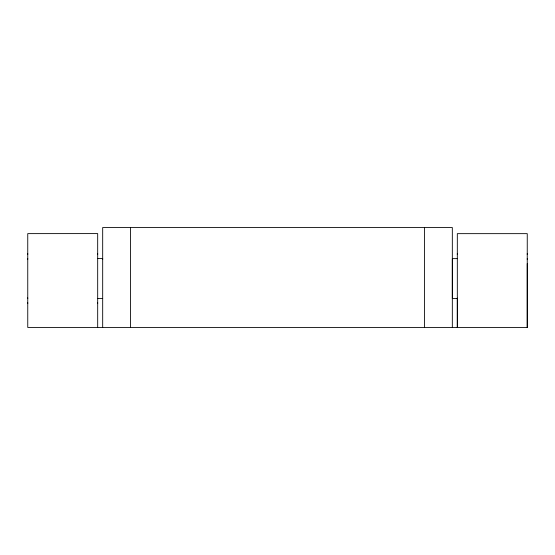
<?xml version="1.0" encoding="UTF-8"?>
<svg xmlns="http://www.w3.org/2000/svg" width="555" height="555" viewBox="0 0 555 555"><rect width="100%" height="100%" fill="white"/><g stroke="black" fill="none" stroke-linecap="round" stroke-linejoin="round"><path stroke-width="0.83" d="M27.75 303.536L27.75 302.683M27.75 298.541L27.75 297.862M27.75 259.261L27.75 258.581M27.75 254.433L27.75 253.586M97.68 303.529L97.68 302.683M97.68 254.433L97.68 253.579M102.675 259.254L102.675 258.575L97.513 258.575M452.325 259.303L452.325 298.576L457.493 298.576M97.687 327.45L97.68 233.6L27.75 233.627L27.757 327.45L527.25 327.443L527.25 233.648L457.32 233.648L457.32 327.443L457.32 298.118M452.325 258.623L457.493 258.623M97.513 298.534L102.682 298.534M527.25 253.628L527.25 254.474M527.25 258.623L527.25 259.303M527.25 263.618L527.25 327.443M457.32 253.628L457.32 254.474M452.325 327.45L452.325 227.55L102.682 227.55L102.682 327.45M424.575 227.55L424.575 327.45M130.425 227.55L130.425 327.45"/></g></svg>
